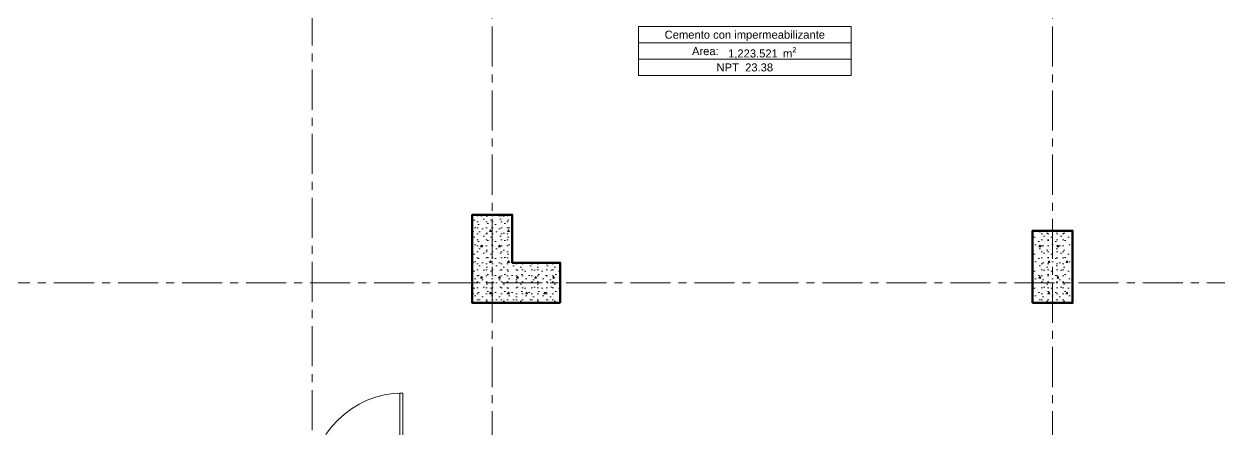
# Model space of a CAD drawing. Header units: inches. Extents: x -19 to 5698, y -728 to 92.
# Drawn here: x 479.97 to 494.9, y 28.12 to 33.18 of the extents above; entities that cross this region are included whole.
import ezdxf

# ---------------------------------------------------------------- set-up
doc = ezdxf.new("R2010")
doc.units = ezdxf.units.IN
doc.header["$MEASUREMENT"] = 0
doc.linetypes.add('Punto & Raya', pattern=[0.65, 0.5, -0.075, 0, -0.075])
for name, color, linetype in [('02 _ ARQ _ ALB _ Ejes Generales', 251, 'Continuous'), ('02 _ ARQ _ ZON _ Espacio.3D', 7, 'Continuous'), ('08 _ STR _ EXT _ 06 Columnas', 7, 'Continuous'), ('Estructura - 04 MURO', 7, 'Continuous'), ('Marcador - Secciones', 7, 'Continuous')]:
    doc.layers.add(name, color=color, linetype=linetype)
doc.styles.add('Estilo_Generado_7', font='swisse.ttf')
pattern_1 = [(0, (462.5001, 3e-08), (0, 0.3897114), [0.024375, -0.200625]), (0, (462.6126, 0.19486), (0, 0.3897114), [0.024375, -0.200625]), (60, (462.5001, 3e-08), (-0.3375, 0.1948557), [0.024375, -0.200625]), (60, (462.7251, 3e-08), (-0.3375, 0.1948557), [0.024375, -0.200625]), (120, (462.52447, 3e-08), (0.3375, 0.1948557), [0.024375, -0.200625]), (120, (462.74947, 3e-08), (0.3375, 0.1948557), [0.024375, -0.200625]), (0, (462.50009, 0.0375), (0, 0.075), [0, -0.075, 0, -0.1125]), (45, (462.53759, 0.0375), (-0.05303301, 0.05303301), [0, -0.05625, 0, -0.09375])]

msp = doc.modelspace()

# ---------------------------------------------------------------- hatches: boundary and pattern name
at = {"layer": '08 _ STR _ EXT _ 06 Columnas', "linetype": 'Continuous', "lineweight": 9}
h = msp.add_hatch(dxfattribs=at)
h.set_pattern_fill('HORMIGÓN_EN_MASA_0002', style=0, pattern_type=2)
h.set_pattern_definition(pattern_1)
h.paths.add_polyline_path([(486.6701, 29.7), (486.6701, 30.1999), (486.0701, 30.2), (486.0701, 30.8001), (485.5701, 30.8002), (485.5701, 29.7)])
h = msp.add_hatch(dxfattribs=at)
h.set_pattern_fill('HORMIGÓN_EN_MASA_0002', style=0, pattern_type=2)
h.set_pattern_definition(pattern_1)
h.paths.add_polyline_path([(492.5701, 29.7), (493.0701, 29.7), (493.0701, 30.6), (492.5701, 30.6)])

# ---------------------------------------------------------------- linework, layer by layer
at = {"layer": '02 _ ARQ _ ALB _ Ejes Generales', "color": 251, "linetype": 'Punto & Raya', "lineweight": 13, "true_color": 0x636466}
for p, q in [((485.8201, 3.05), (485.8201, 44.9)), ((492.8201, 3.05), (492.8201, 44.9)), ((468.3455, 29.95), (517.0701, 29.95))]:
    msp.add_line(p, q, dxfattribs=at)
at = {"layer": '02 _ ARQ _ ZON _ Espacio.3D', "color": 251, "linetype": 'Continuous', "lineweight": 13}
for p, q in [((490.3031, 33.1473), (487.6478, 33.1473)), ((487.6478, 33.1473), (487.6478, 32.5366)), ((487.6478, 33.1473), (490.3031, 33.1473)), ((487.6478, 32.9437), (487.6478, 33.1473)), ((490.3031, 32.5366), (490.3031, 33.1473)), ((490.3031, 33.1473), (490.3031, 32.9437)), ((490.3031, 32.9437), (487.6478, 32.9437)), ((487.6478, 32.9437), (490.3031, 32.9437)), ((487.6478, 32.7402), (487.6478, 32.9437)), ((490.3031, 32.9437), (490.3031, 32.7402)), ((490.3031, 32.7402), (487.6478, 32.7402)), ((487.6478, 32.7402), (490.3031, 32.7402)), ((487.6478, 32.5366), (487.6478, 32.7402)), ((490.3031, 32.7402), (490.3031, 32.5366)), ((487.6478, 32.5366), (490.3031, 32.5366)), ((490.3031, 32.5366), (487.6478, 32.5366))]:
    msp.add_line(p, q, dxfattribs=at)
at = {"layer": '08 _ STR _ EXT _ 06 Columnas', "color": 7, "linetype": 'Continuous', "lineweight": 60, "flags": 128}
msp.add_lwpolyline([(486.6701, 29.7), (485.5701, 29.7), (485.5701, 30.8002), (486.0701, 30.8001), (486.0701, 30.2), (486.6701, 30.1999)], close=True, dxfattribs=at)
at = {"layer": '08 _ STR _ EXT _ 06 Columnas', "color": 7, "linetype": 'Continuous', "lineweight": 80, "flags": 128}
msp.add_lwpolyline([(492.5701, 29.7), (493.0701, 29.7), (493.0701, 30.6), (492.5701, 30.6)], close=True, dxfattribs=at)
at = {"layer": 'Estructura - 04 MURO', "color": 165, "linetype": 'Continuous', "lineweight": 15}
for p, q in [((484.6651, 27.425), (484.6651, 28.575)), ((484.6651, 28.575), (484.7051, 28.575)), ((484.7051, 28.575), (484.7051, 27.425))]:
    msp.add_line(p, q, dxfattribs=at)
msp.add_arc((484.7051, 27.425), 1.15, 90, 180, dxfattribs=at)
at = {"layer": 'Marcador - Secciones', "color": 251, "linetype": 'Punto & Raya', "lineweight": 13, "true_color": 0x636466}
msp.add_line((483.5701, 46.2111), (483.5701, 0.8878), dxfattribs=at)

# ---------------------------------------------------------------- texts
at = {"layer": '02 _ ARQ _ ZON _ Espacio.3D', "color": 251, "lineweight": 25, "char_height": 0.1, "attachment_point": 2, "style": 'Estilo_Generado_7'}
for s, insert in [('\\A1;{\\pqc;\\pt0;\\fSwis721 Ex BT|b0|i0|c238|p34;Cemento con impermeabilizante}', (488.9754, 33.0971)), ('\\A1;{\\pqc;\\pt0;\\fSwis721 Ex BT|b0|i0|c238|p34;Area: }', (488.4826, 32.8919)), ('\\A1;{\\pqc;\\pt0,0.3;\\fSwis721 Ex BT|b0|i0|c238|p34;1,223.521\\fSwis721 Ex BT|b0|i0|c238|p34;\\A1{\\H.66x;\\S^  ;}\\fSwis721 Ex BT|b0|i0|c238|p34; m\\fSwis721 Ex BT|b0|i0|c238|p34;\\A1{\\H.66x;\\S2^  ;}}', (489.193, 32.8919)), ('\\A1;{\\pqc;\\pt0;\\fSwis721 Ex BT|b0|i0|c238|p34;NPT  23.38}', (488.9754, 32.6884))]:
    msp.add_mtext(s, dxfattribs=dict(at, insert=insert))

doc.saveas('drawing.dxf')
